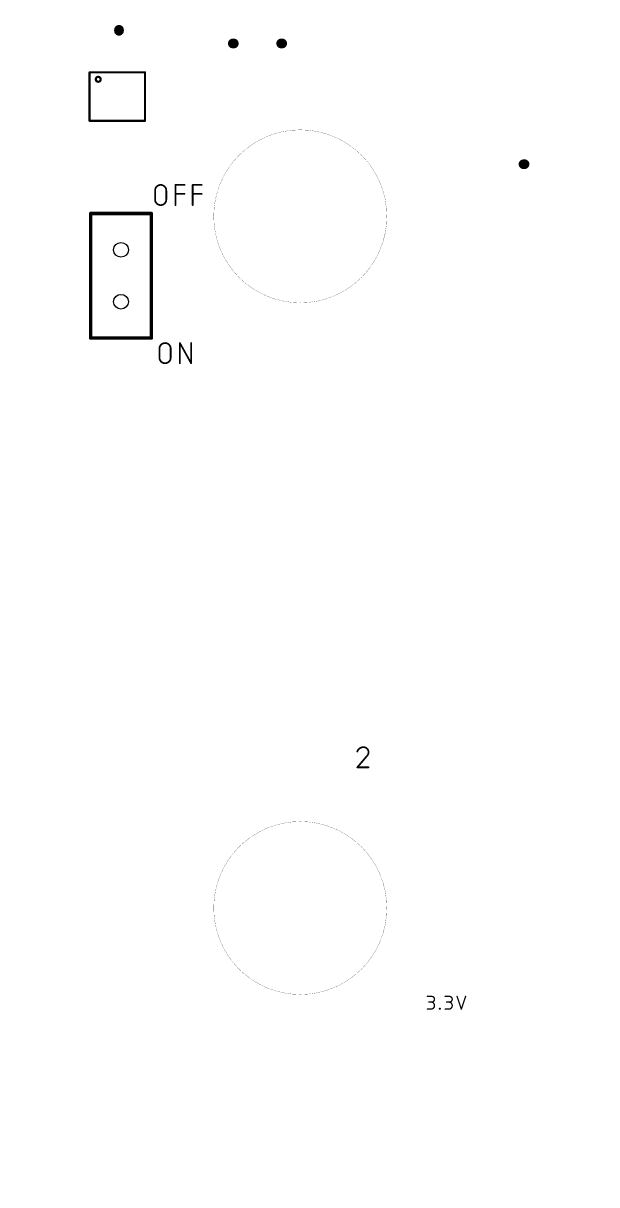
# Model space of a CAD drawing. Extents: x 2 to 74, y 3 to 153.
# Drawn here: x 2.1 to 35.2, y 3.1 to 70.3 of the extents above; entities that cross this region are included whole.
import ezdxf

# ---------------------------------------------------------------- set-up
doc = ezdxf.new("R2010")
doc.units = 0
doc.layers.add('20', color=31, linetype='CONTINUOUS')
doc.layers.add('21', color=253, linetype='CONTINUOUS')

msp = doc.modelspace()

# ---------------------------------------------------------------- linework, layer by layer
at = {"layer": '20', "const_width": 0.01}
for points in [[(2.0933, 3.0944), (2.0933, 153.0944)], [(74.0933, 3.0944), (2.0933, 3.0944)]]:
    msp.add_lwpolyline(points, dxfattribs=at)
at = {"layer": '20'}
for points, const_width in [([(18.0933, 54.0944, 1), (18.0933, 64.0944, 1), (18.0933, 54.0944)], 0.01), ([(18.0933, 14.0944, 1), (18.0933, 24.0944, 1), (18.0933, 14.0944)], 0.01), ([(2.0933, 3.0969, 1), (2.0933, 3.0919)], 0.005), ([(2.0908, 3.0944, 1), (2.0958, 3.0944)], 0.005)]:
    msp.add_lwpolyline(points, format="xyb", dxfattribs=dict(at, const_width=const_width))
for centre in [(7.735, 57.156), (7.735, 54.156)]:
    msp.add_circle(centre, 0.425, dxfattribs=at)
at = {"layer": '21'}
for points, const_width in [([(7.62, 69.8195), (7.62, 69.8805)], 0.5588), ([(14.2545, 69.088), (14.1935, 69.088)], 0.5588), ([(16.9875, 69.088), (17.0485, 69.088)], 0.5588), ([(5.92, 67.416), (9.12, 67.416)], 0.127), ([(5.92, 64.616), (5.92, 67.416)], 0.127), ([(9.12, 67.416), (9.12, 64.616)], 0.127), ([(9.12, 64.616), (5.92, 64.616)], 0.127), ([(30.9885, 62.105), (31.0495, 62.105)], 0.5588), ([(9.7028, 60.0654), (9.7028, 60.5846)], 0.1016), ([(10.3519, 60.5846), (10.3519, 60.0654)], 0.1016), ([(10.8862, 59.7408), (10.8862, 60.9092)], 0.1016), ([(10.8862, 60.9092), (11.4054, 60.9092)], 0.1016), ([(11.8768, 59.7408), (11.8768, 60.9092)], 0.1016), ([(11.8768, 60.9092), (12.396, 60.9092)], 0.1016), ([(10.8862, 60.3899), (11.4054, 60.3899)], 0.1016), ([(11.8768, 60.3899), (12.396, 60.3899)], 0.1016), ([(9.485, 59.256), (5.985, 59.256)], 0.2032), ([(5.985, 59.256), (5.985, 52.056)], 0.2032), ([(9.485, 52.056), (9.485, 59.256)], 0.2032), ([(5.985, 52.056), (9.485, 52.056)], 0.2032), ([(11.1379, 50.5968), (11.1379, 51.7652)], 0.1016), ([(11.1379, 51.7652), (11.787, 50.5968)], 0.1016), ([(11.787, 50.5968), (11.787, 51.7652)], 0.1016), ([(9.9568, 50.9214), (9.9568, 51.4406)], 0.1016), ([(10.6059, 51.4406), (10.6059, 50.9214)], 0.1016), ([(21.9385, 27.8779), (21.3868, 27.2288)], 0.1016), ([(21.3868, 27.2288), (22.0359, 27.2288)], 0.1016), ([(25.4381, 13.9827), (25.6836, 13.9827)], 0.0762), ([(25.6836, 13.6553), (25.5199, 13.6553)], 0.0762), ([(26.4622, 13.9827), (26.7078, 13.9827)], 0.0762), ([(26.7078, 13.6553), (26.5441, 13.6553)], 0.0762), ([(27.1528, 13.9827), (27.3984, 13.2461)], 0.0762), ([(27.3984, 13.2461), (27.6439, 13.9827)], 0.0762), ([(25.4381, 13.2461), (25.6427, 13.2461)], 0.0762), ([(26.1343, 13.2461), (26.1343, 13.287)], 0.0762), ([(26.1343, 13.287), (26.1752, 13.287)], 0.0762), ([(26.1752, 13.2461), (26.1343, 13.2461)], 0.0762), ([(26.1752, 13.287), (26.1752, 13.2461)], 0.0762), ([(26.4622, 13.2461), (26.6668, 13.2461)], 0.0762)]:
    msp.add_lwpolyline(points, dxfattribs=dict(at, const_width=const_width))
for points, const_width in [([(7.7597, 69.8805, 1), (7.4803, 69.8805)], 0.2794), ([(7.4803, 69.8195, 1), (7.7597, 69.8195)], 0.2794), ([(14.1935, 69.2277, 1), (14.1935, 68.9483)], 0.2794), ([(14.2545, 68.9483, 1), (14.2545, 69.2277)], 0.2794), ([(16.9875, 69.2277, 1), (16.9875, 68.9483)], 0.2794), ([(17.0485, 68.9483, 1), (17.0485, 69.2277)], 0.2794), ([(5.92, 67.4477, 1), (5.92, 67.3842)], 0.0635), ([(5.9517, 67.416, 1), (5.8883, 67.416)], 0.0635), ([(6.42, 66.8746, 1), (6.42, 67.1574, 1), (6.42, 66.8746)], 0.127), ([(9.1518, 67.416, 1), (9.0883, 67.416)], 0.0635), ([(9.12, 67.3842, 1), (9.12, 67.4477)], 0.0635), ([(5.92, 64.6478, 1), (5.92, 64.5842)], 0.0635), ([(5.8883, 64.616, 1), (5.9517, 64.616)], 0.0635), ([(9.0883, 64.616, 1), (9.1518, 64.616)], 0.0635), ([(9.12, 64.5842, 1), (9.12, 64.6478)], 0.0635), ([(30.9885, 62.2447, 1), (30.9885, 61.9653)], 0.2794), ([(31.0495, 61.9653, 1), (31.0495, 62.2447)], 0.2794), ([(10.3519, 60.5846, 1), (9.7028, 60.5846)], 0.1016), ([(9.7282, 60.5846, 1), (9.6774, 60.5846)], 0.0508), ([(9.6774, 60.5846, 1), (9.7282, 60.5846)], 0.0508), ([(10.3773, 60.5846, 1), (10.3265, 60.5846)], 0.0508), ([(10.3265, 60.5846, 1), (10.3773, 60.5846)], 0.0508), ([(10.9116, 60.9092, 1), (10.8608, 60.9092)], 0.0508), ([(10.8862, 60.9346, 1), (10.8862, 60.8838)], 0.0508), ([(11.4054, 60.8838, 1), (11.4054, 60.9346)], 0.0508), ([(11.9022, 60.9092, 1), (11.8514, 60.9092)], 0.0508), ([(11.8768, 60.9346, 1), (11.8768, 60.8838)], 0.0508), ([(12.396, 60.8838, 1), (12.396, 60.9346)], 0.0508), ([(9.7028, 60.0654, 1), (10.3519, 60.0654)], 0.1016), ([(9.7282, 60.0654, 1), (9.6774, 60.0654)], 0.0508), ([(9.6774, 60.0654, 1), (9.7282, 60.0654)], 0.0508), ([(10.3773, 60.0654, 1), (10.3265, 60.0654)], 0.0508), ([(10.3265, 60.0654, 1), (10.3773, 60.0654)], 0.0508), ([(10.8862, 60.4153, 1), (10.8862, 60.3645)], 0.0508), ([(11.4054, 60.3645, 1), (11.4054, 60.4153)], 0.0508), ([(11.8768, 60.4153, 1), (11.8768, 60.3645)], 0.0508), ([(12.396, 60.3645, 1), (12.396, 60.4153)], 0.0508), ([(5.985, 59.3068, 1), (5.985, 59.2052)], 0.1016), ([(6.0358, 59.256, 1), (5.9342, 59.256)], 0.1016), ([(9.5358, 59.256, 1), (9.4342, 59.256)], 0.1016), ([(9.485, 59.2052, 1), (9.485, 59.3068)], 0.1016), ([(10.8608, 59.7408, 1), (10.9116, 59.7408)], 0.0508), ([(11.8514, 59.7408, 1), (11.9022, 59.7408)], 0.0508), ([(5.985, 52.1068, 1), (5.985, 52.0052)], 0.1016), ([(5.9342, 52.056, 1), (6.0358, 52.056)], 0.1016), ([(9.4342, 52.056, 1), (9.5358, 52.056)], 0.1016), ([(9.485, 52.0052, 1), (9.485, 52.1068)], 0.1016), ([(10.6059, 51.4406, 1), (9.9568, 51.4406)], 0.1016), ([(11.1633, 51.7652, 1), (11.1125, 51.7652)], 0.0508), ([(11.1601, 51.7775, 1), (11.1157, 51.7529)], 0.0508), ([(11.8124, 51.7652, 1), (11.7616, 51.7652)], 0.0508), ([(9.9822, 51.4406, 1), (9.9314, 51.4406)], 0.0508), ([(9.9314, 51.4406, 1), (9.9822, 51.4406)], 0.0508), ([(10.6313, 51.4406, 1), (10.5805, 51.4406)], 0.0508), ([(10.5805, 51.4406, 1), (10.6313, 51.4406)], 0.0508), ([(9.9568, 50.9214, 1), (10.6059, 50.9214)], 0.1016), ([(9.9822, 50.9214, 1), (9.9314, 50.9214)], 0.0508), ([(9.9314, 50.9214, 1), (9.9822, 50.9214)], 0.0508), ([(10.6313, 50.9214, 1), (10.5805, 50.9214)], 0.0508), ([(10.5805, 50.9214, 1), (10.6313, 50.9214)], 0.0508), ([(11.1125, 50.5968, 1), (11.1633, 50.5968)], 0.0508), ([(11.7616, 50.5968, 1), (11.8124, 50.5968)], 0.0508), ([(11.7648, 50.5845, 1), (11.8092, 50.6091)], 0.0508), ([(21.7438, 28.3972, 0.3252), (21.3868, 28.1376)], 0.1016), ([(22.0359, 28.1051, 0.4142), (21.7438, 28.3972)], 0.1016), ([(21.7438, 28.4226, 1), (21.7438, 28.3718)], 0.0508), ([(21.7438, 28.3718, 1), (21.7438, 28.4226)], 0.0508), ([(21.3626, 28.1454, 1), (21.411, 28.1297)], 0.0508), ([(21.9385, 27.8779, 0.2053), (22.0359, 28.1051)], 0.1016), ([(21.921, 27.8963, 1), (21.9561, 27.8595)], 0.0508), ([(21.9579, 27.8615, 1), (21.9192, 27.8944)], 0.0508), ([(22.0613, 28.1051, 1), (22.0105, 28.1051)], 0.0508), ([(22.0105, 28.1051, 1), (22.0613, 28.1051)], 0.0508), ([(21.3674, 27.2453, 1), (21.4062, 27.2123)], 0.0508), ([(21.3868, 27.2542, 1), (21.3868, 27.2034)], 0.0508), ([(22.0359, 27.2034, 1), (22.0359, 27.2542)], 0.0508), ([(25.4381, 14.0018, 1), (25.4381, 13.9637)], 0.0381), ([(25.5199, 13.6744, 1), (25.5199, 13.6363)], 0.0381), ([(25.6427, 13.6744, 1), (25.6427, 13.6363)], 0.0381), ([(25.6427, 13.2461, 1), (25.6427, 13.6553)], 0.0762), ([(25.6836, 13.6553, 1), (25.6836, 13.9827)], 0.0762), ([(25.6836, 14.0018, 1), (25.6836, 13.9637)], 0.0381), ([(25.6836, 13.6744, 1), (25.6836, 13.6363)], 0.0381), ([(25.6836, 13.9637, 1), (25.6836, 14.0018)], 0.0381), ([(25.6836, 13.6363, 1), (25.6836, 13.6744)], 0.0381), ([(26.4622, 14.0018, 1), (26.4622, 13.9637)], 0.0381), ([(26.5441, 13.6744, 1), (26.5441, 13.6363)], 0.0381), ([(26.6668, 13.6744, 1), (26.6668, 13.6363)], 0.0381), ([(26.6668, 13.2461, 1), (26.6668, 13.6553)], 0.0762), ([(26.7078, 13.6553, 1), (26.7078, 13.9827)], 0.0762), ([(26.7078, 14.0018, 1), (26.7078, 13.9637)], 0.0381), ([(26.7078, 13.6744, 1), (26.7078, 13.6363)], 0.0381), ([(26.7078, 13.9637, 1), (26.7078, 14.0018)], 0.0381), ([(26.7078, 13.6363, 1), (26.7078, 13.6744)], 0.0381), ([(27.1709, 13.9887, 1), (27.1347, 13.9767)], 0.0381), ([(27.662, 13.9767, 1), (27.6258, 13.9887)], 0.0381), ([(25.4381, 13.2652, 1), (25.4381, 13.2271)], 0.0381), ([(25.6427, 13.2652, 1), (25.6427, 13.2271)], 0.0381), ([(25.6427, 13.2271, 1), (25.6427, 13.2652)], 0.0381), ([(26.1343, 13.3061, 1), (26.1343, 13.268)], 0.0381), ([(26.1343, 13.2652, 1), (26.1343, 13.2271)], 0.0381), ([(26.1534, 13.287, 1), (26.1153, 13.287)], 0.0381), ([(26.1153, 13.2461, 1), (26.1534, 13.2461)], 0.0381), ([(26.1943, 13.287, 1), (26.1562, 13.287)], 0.0381), ([(26.1562, 13.2461, 1), (26.1943, 13.2461)], 0.0381), ([(26.1752, 13.268, 1), (26.1752, 13.3061)], 0.0381), ([(26.1752, 13.2271, 1), (26.1752, 13.2652)], 0.0381), ([(26.4622, 13.2652, 1), (26.4622, 13.2271)], 0.0381), ([(26.6668, 13.2652, 1), (26.6668, 13.2271)], 0.0381), ([(26.6668, 13.2271, 1), (26.6668, 13.2652)], 0.0381), ([(27.3803, 13.2521, 1), (27.4164, 13.2401)], 0.0381), ([(27.3803, 13.2401, 1), (27.4164, 13.2521)], 0.0381)]:
    msp.add_lwpolyline(points, format="xyb", dxfattribs=dict(at, const_width=const_width))

doc.saveas('drawing.dxf')
